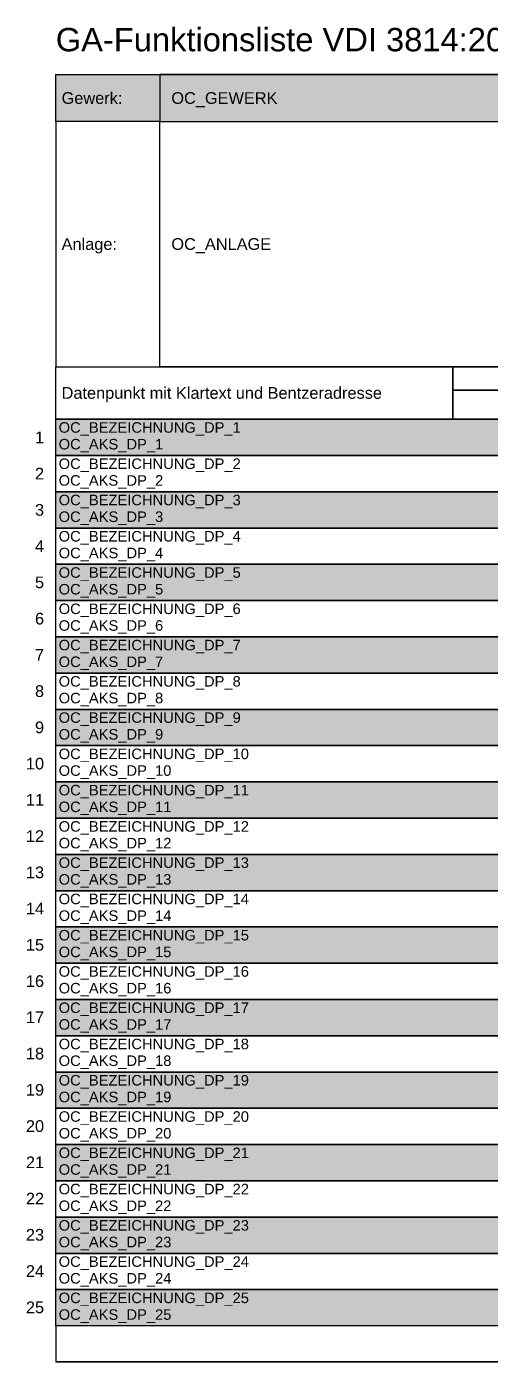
# Model space of a CAD drawing. Header units: millimetres. Extents: x -5 to 464, y 0 to 229.
# Drawn here: x -5 to 74.3, y -0.1 to 228.6 of the extents above; entities that cross this region are included whole.
import ezdxf
from ezdxf.enums import TextEntityAlignment as Align

# ---------------------------------------------------------------- set-up
doc = ezdxf.new("R2010")
doc.units = ezdxf.units.MM
doc.header["$LTSCALE"] = 100
doc.styles.get("Standard").update_dxf_attribs({"font": 'arial.ttf'})

msp = doc.modelspace()

# ---------------------------------------------------------------- hatches: boundary and pattern name
at = {"transparency": 33554687}
h = msp.add_hatch(color=254, dxfattribs=at)
h.paths.add_polyline_path([(403.93, 212.38), (463.93, 212.38), (463.93, 220.38), (403.93, 220.38), (403.93, 216.38)])
h.paths.add_polyline_path([(403.93, 212.38), (403.93, 216.38), (373.93, 216.38), (373.93, 212.38)])
h.paths.add_polyline_path([(373.93, 212.38), (373.93, 216.38), (353.93, 216.38), (353.93, 212.38)])
h.paths.add_polyline_path([(353.93, 212.38), (353.93, 216.38), (328.93, 216.38), (328.93, 212.38)])
h.paths.add_polyline_path([(328.93, 212.38), (328.93, 216.38), (308.93, 216.38), (308.93, 212.38)])
h.paths.add_polyline_path([(308.93, 212.38), (308.93, 216.38), (283.93, 216.38), (283.93, 212.38)])
h.paths.add_polyline_path([(283.93, 212.38), (283.93, 216.38), (238.93, 216.38), (238.93, 212.38)])
h.paths.add_polyline_path([(238.93, 212.38), (238.93, 216.38), (178.93, 216.38), (178.93, 212.38)])
h.paths.add_polyline_path([(178.93, 212.38), (178.93, 216.38), (168.93, 216.38), (168.93, 212.38)])
h.paths.add_polyline_path([(168.93, 212.38), (168.93, 216.38), (143.93, 216.38), (143.93, 212.38)])
h.paths.add_polyline_path([(143.93, 212.38), (143.93, 216.38), (133.93, 216.38), (133.93, 212.38)])
h.paths.add_polyline_path([(133.93, 212.38), (133.93, 216.38), (113.93, 216.38), (113.93, 212.38)])
h.paths.add_polyline_path([(113.93, 212.38), (113.93, 216.38), (87.93, 216.38), (87.93, 212.38)])
h.paths.add_polyline_path([(87.93, 212.38), (87.93, 216.38), (87.93, 220.38), (17.78, 220.38), (17.78, 212.38)])
h.paths.add_polyline_path([(17.78, 212.38), (17.78, 220.38), (0, 220.38), (0, 212.38)])
h.paths.add_polyline_path([(87.93, 216.38), (113.93, 216.38), (113.93, 220.38), (87.93, 220.38)])
h.paths.add_polyline_path([(143.93, 216.38), (168.93, 216.38), (168.93, 220.38), (113.93, 220.38), (113.93, 216.38), (133.93, 216.38)])
h.paths.add_polyline_path([(353.93, 216.38), (373.93, 216.38), (373.93, 220.38), (168.93, 220.38), (168.93, 216.38), (178.93, 216.38), (238.93, 216.38), (283.93, 216.38), (308.93, 216.38), (328.93, 216.38)])
h.paths.add_polyline_path([(373.93, 216.38), (403.93, 216.38), (403.93, 220.38), (373.93, 220.38)])
at = {"transparency": 33554483}
for points in [[(463.93, 161.38), (0, 161.38), (0, 155.17), (463.93, 155.17)], [(463.93, 148.96), (0, 148.96), (0, 142.75), (463.93, 142.75)], [(463.93, 136.54), (0, 136.54), (0, 130.33), (463.93, 130.33)], [(463.93, 124.12), (0, 124.12), (0, 117.91), (463.93, 117.91)], [(463.93, 111.7), (0, 111.7), (0, 105.49), (463.93, 105.49)], [(463.93, 99.28), (0, 99.28), (0, 93.07), (463.93, 93.07)], [(463.93, 86.86), (0, 86.86), (0, 80.65), (463.93, 80.65)], [(463.93, 74.44), (0, 74.44), (0, 68.23), (463.93, 68.23)], [(463.93, 62.02), (0, 62.02), (0, 55.81), (463.93, 55.81)], [(463.93, 49.6), (0, 49.6), (0, 43.39), (463.93, 43.39)], [(463.93, 37.18), (0, 37.18), (0, 30.97), (463.93, 30.97)], [(463.93, 24.76), (0, 24.76), (0, 18.55), (463.93, 18.55)], [(463.93, 12.34), (0, 12.34), (0, 6.13), (463.93, 6.13)]]:
    msp.add_hatch(color=141, dxfattribs=at).paths.add_polyline_path(points)

# ---------------------------------------------------------------- linework, layer by layer
at = {"const_width": 0.2}
msp.add_lwpolyline([(0, 220.38), (463.93, 220.38), (463.93, 0), (0, 0)], close=True, dxfattribs=at)
for points in [[(0, 220.38), (17.78, 220.38), (17.78, 212.38), (0, 212.38)], [(87.93, 220.38), (17.78, 220.38), (17.78, 212.38), (87.93, 212.38)], [(17.78, 212.38), (0, 212.38), (0, 170.38), (17.78, 170.38)], [(17.78, 212.38), (87.93, 212.38), (87.93, 170.38), (17.78, 170.38)], [(0, 170.38), (67.93, 170.38), (67.93, 161.38), (0, 161.38)], [(87.93, 166.38), (67.93, 166.38), (67.93, 170.38), (87.93, 170.38)], [(87.93, 161.38), (67.93, 161.38), (67.93, 166.38), (87.93, 166.38)], [(0, 161.38), (87.93, 161.38), (87.93, 155.17), (0, 155.17)], [(0, 155.17), (87.93, 155.17), (87.93, 148.96), (0, 148.96)], [(0, 148.96), (87.93, 148.96), (87.93, 142.75), (0, 142.75)], [(0, 142.75), (87.93, 142.75), (87.93, 136.54), (0, 136.54)], [(0, 136.54), (87.93, 136.54), (87.93, 130.33), (0, 130.33)], [(0, 130.33), (87.93, 130.33), (87.93, 124.12), (0, 124.12)], [(0, 124.12), (87.93, 124.12), (87.93, 117.91), (0, 117.91)], [(0, 117.91), (87.93, 117.91), (87.93, 111.7), (0, 111.7)], [(0, 111.7), (87.93, 111.7), (87.93, 105.49), (0, 105.49)], [(0, 105.49), (87.93, 105.49), (87.93, 99.28), (0, 99.28)], [(0, 99.28), (87.93, 99.28), (87.93, 93.07), (0, 93.07)], [(0, 93.07), (87.93, 93.07), (87.93, 86.86), (0, 86.86)], [(0, 86.86), (87.93, 86.86), (87.93, 80.65), (0, 80.65)], [(0, 80.65), (87.93, 80.65), (87.93, 74.44), (0, 74.44)], [(0, 74.44), (87.93, 74.44), (87.93, 68.23), (0, 68.23)], [(0, 68.23), (87.93, 68.23), (87.93, 62.02), (0, 62.02)], [(0, 62.02), (87.93, 62.02), (87.93, 55.81), (0, 55.81)], [(0, 55.81), (87.93, 55.81), (87.93, 49.6), (0, 49.6)], [(0, 49.6), (87.93, 49.6), (87.93, 43.39), (0, 43.39)], [(0, 43.39), (87.93, 43.39), (87.93, 37.18), (0, 37.18)], [(0, 37.18), (87.93, 37.18), (87.93, 30.97), (0, 30.97)], [(0, 30.97), (87.93, 30.97), (87.93, 24.76), (0, 24.76)], [(0, 24.76), (87.93, 24.76), (87.93, 18.55), (0, 18.55)], [(0, 18.55), (87.93, 18.55), (87.93, 12.34), (0, 12.34)], [(0, 12.34), (87.93, 12.34), (87.93, 6.13), (0, 6.13)], [(113.93, 6.13), (0, 6.13), (0, 0), (113.93, 0)]]:
    msp.add_lwpolyline(points, close=True)

# ---------------------------------------------------------------- texts
msp.add_text('GA-Funktionsliste VDI 3814:2022-07 Blatt 4.3', height=4).set_placement((0, 224.38))
for s, p in [('Gewerk:', (1, 216.38)), ('Anlage:', (1, 191.38)), ('Datenpunkt mit Klartext und Bentzeradresse', (1, 165.88))]:
    msp.add_text(s, height=2).set_placement(p, align=Align.MIDDLE_LEFT)
for s, p in [('1', (-2, 158.27)), ('2', (-2, 152.07)), ('3', (-2, 145.86)), ('4', (-2, 139.65)), ('5', (-2, 133.45)), ('6', (-2, 127.24)), ('7', (-2, 121.03)), ('8', (-2, 114.83)), ('9', (-2, 108.62)), ('10', (-2, 102.41)), ('11', (-2, 96.21)), ('12', (-2, 90)), ('13', (-2, 83.79)), ('14', (-2, 77.59)), ('15', (-2, 71.38)), ('16', (-2, 65.17)), ('17', (-2, 58.97)), ('18', (-2, 52.76)), ('19', (-2, 46.55)), ('20', (-2, 40.35)), ('21', (-2, 34.14)), ('22', (-2, 27.93)), ('23', (-2, 21.73)), ('24', (-2, 15.52)), ('25', (-2, 9.31))]:
    msp.add_text(s, height=2).set_placement(p, align=Align.MIDDLE_RIGHT)
for tag, p in [('OC_GEWERK', (19.78, 216.38)), ('OC_ANLAGE', (19.78, 191.38))]:
    msp.add_attdef(tag, text='', height=2).set_placement(p, align=Align.MIDDLE_LEFT)
for tag, p in [('OC_BEZEICHNUNG_DP_1', (0.5, 160.87)), ('OC_BEZEICHNUNG_DP_2', (0.5, 154.66)), ('OC_BEZEICHNUNG_DP_3', (0.5, 148.45)), ('OC_BEZEICHNUNG_DP_4', (0.5, 142.24)), ('OC_BEZEICHNUNG_DP_5', (0.5, 136.03)), ('OC_BEZEICHNUNG_DP_6', (0.5, 129.82)), ('OC_BEZEICHNUNG_DP_7', (0.5, 123.61)), ('OC_BEZEICHNUNG_DP_8', (0.5, 117.4)), ('OC_BEZEICHNUNG_DP_9', (0.5, 111.19)), ('OC_BEZEICHNUNG_DP_10', (0.5, 104.98)), ('OC_BEZEICHNUNG_DP_11', (0.5, 98.77)), ('OC_BEZEICHNUNG_DP_12', (0.5, 92.56)), ('OC_BEZEICHNUNG_DP_13', (0.5, 86.35)), ('OC_BEZEICHNUNG_DP_14', (0.5, 80.14)), ('OC_BEZEICHNUNG_DP_15', (0.5, 73.93)), ('OC_BEZEICHNUNG_DP_16', (0.5, 67.72)), ('OC_BEZEICHNUNG_DP_17', (0.5, 61.51)), ('OC_BEZEICHNUNG_DP_18', (0.5, 55.3)), ('OC_BEZEICHNUNG_DP_19', (0.5, 49.09)), ('OC_BEZEICHNUNG_DP_20', (0.5, 42.88)), ('OC_BEZEICHNUNG_DP_21', (0.5, 36.67)), ('OC_BEZEICHNUNG_DP_22', (0.5, 30.46)), ('OC_BEZEICHNUNG_DP_23', (0.5, 24.25)), ('OC_BEZEICHNUNG_DP_24', (0.5, 18.04)), ('OC_BEZEICHNUNG_DP_25', (0.5, 11.83))]:
    msp.add_attdef(tag, text='', height=1.8).set_placement(p, align=Align.TOP_LEFT)
for tag, p in [('OC_AKS_DP_1', (0.5, 155.67)), ('OC_AKS_DP_2', (0.5, 149.46)), ('OC_AKS_DP_3', (0.5, 143.25)), ('OC_AKS_DP_4', (0.5, 137.04)), ('OC_AKS_DP_5', (0.5, 130.83)), ('OC_AKS_DP_6', (0.5, 124.62)), ('OC_AKS_DP_7', (0.5, 118.41)), ('OC_AKS_DP_8', (0.5, 112.2)), ('OC_AKS_DP_9', (0.5, 105.99)), ('OC_AKS_DP_10', (0.5, 99.78)), ('OC_AKS_DP_11', (0.5, 93.57)), ('OC_AKS_DP_12', (0.5, 87.36)), ('OC_AKS_DP_13', (0.5, 81.15)), ('OC_AKS_DP_14', (0.5, 74.94)), ('OC_AKS_DP_15', (0.5, 68.73)), ('OC_AKS_DP_16', (0.5, 62.52)), ('OC_AKS_DP_17', (0.5, 56.31)), ('OC_AKS_DP_18', (0.5, 50.1)), ('OC_AKS_DP_19', (0.5, 43.89)), ('OC_AKS_DP_20', (0.5, 37.68)), ('OC_AKS_DP_21', (0.5, 31.47)), ('OC_AKS_DP_22', (0.5, 25.26)), ('OC_AKS_DP_23', (0.5, 19.05)), ('OC_AKS_DP_24', (0.5, 12.84)), ('OC_AKS_DP_25', (0.5, 6.63))]:
    msp.add_attdef(tag, text='', height=1.8).set_placement(p, align=Align.BOTTOM_LEFT)

doc.saveas('drawing.dxf')
